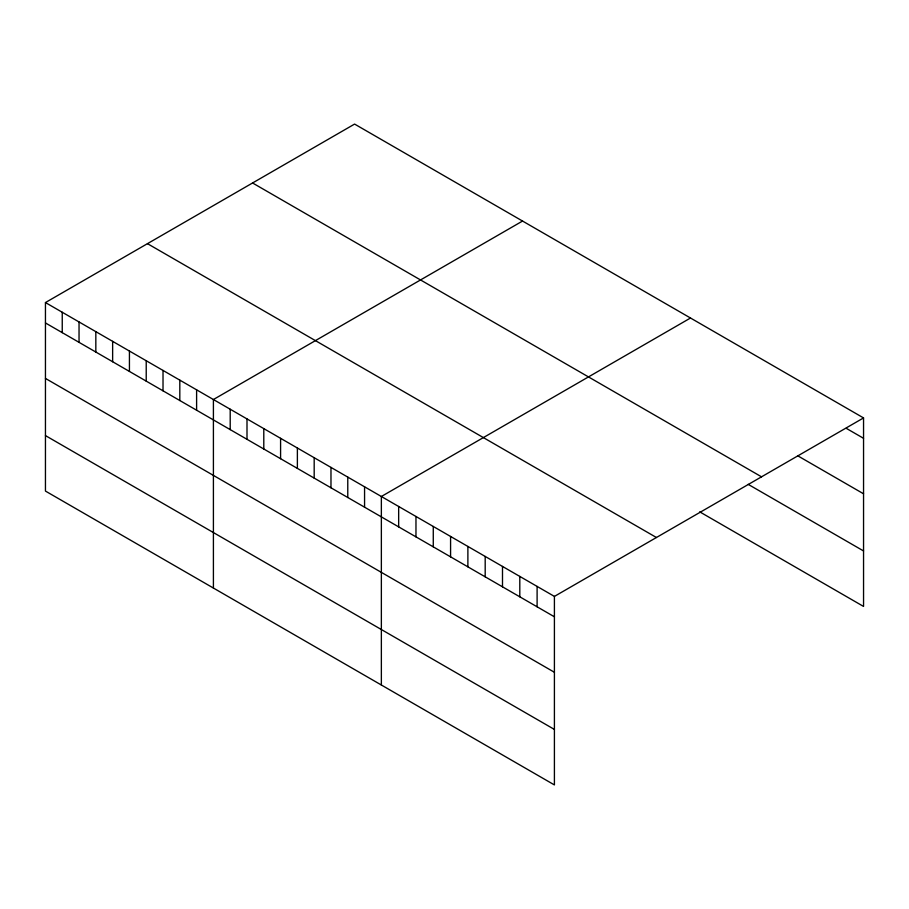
<?xml version="1.0" encoding="UTF-8"?>
<svg xmlns="http://www.w3.org/2000/svg" width="909" height="909" viewBox="0 0 909 909"><rect width="100%" height="100%" fill="white"/><g stroke="black" fill="none" stroke-linecap="round" stroke-linejoin="round"><path stroke-width="1.36" d="M45.45 302.561L554.41 596.406L554.41 784.921L45.45 491.076L45.45 302.561L354.59 124.079L863.55 417.924L863.55 606.439L699.737 511.858M522.55 221.046L213.41 399.528L213.41 588.043M690.499 318.014L381.36 496.496L381.36 685.011M554.41 596.406L863.55 417.924M846.245 428.321L863.55 438.308M797.795 455.829L863.55 493.792M252.577 182.982L761.537 476.827M748.187 484.349L863.55 550.956M147.463 243.657L656.423 537.503M45.45 322.945L554.41 616.791M45.45 378.428L554.41 672.274M45.45 435.593L554.41 729.438M537.105 586.419L537.105 606.803M519.8 576.42L519.8 596.815M502.495 566.432L502.495 586.816M485.19 556.444L485.19 576.829M467.885 546.457L467.885 566.841M450.58 536.458L450.58 556.853M433.275 526.47L433.275 546.854M415.97 516.482L415.97 536.867M398.665 506.483L398.665 526.879M364.566 486.804L364.566 507.188M347.772 477.1L347.772 497.496M330.978 467.408L330.978 487.792M314.184 457.716L314.184 478.1M297.379 448.012L297.379 468.396M280.586 438.32L280.586 458.704M263.792 428.616L263.792 449.012M246.998 418.924L246.998 439.308M230.204 409.22L230.204 429.616M196.605 389.836L196.605 410.22M179.812 380.132L179.812 400.528M163.018 370.44L163.018 390.825M146.224 360.737L146.224 381.132M129.43 351.044L129.43 371.429M112.636 341.352L112.636 361.737M95.831 331.649L95.831 352.033M79.038 321.956L79.038 342.341M62.244 312.253L62.244 332.649"/></g></svg>
